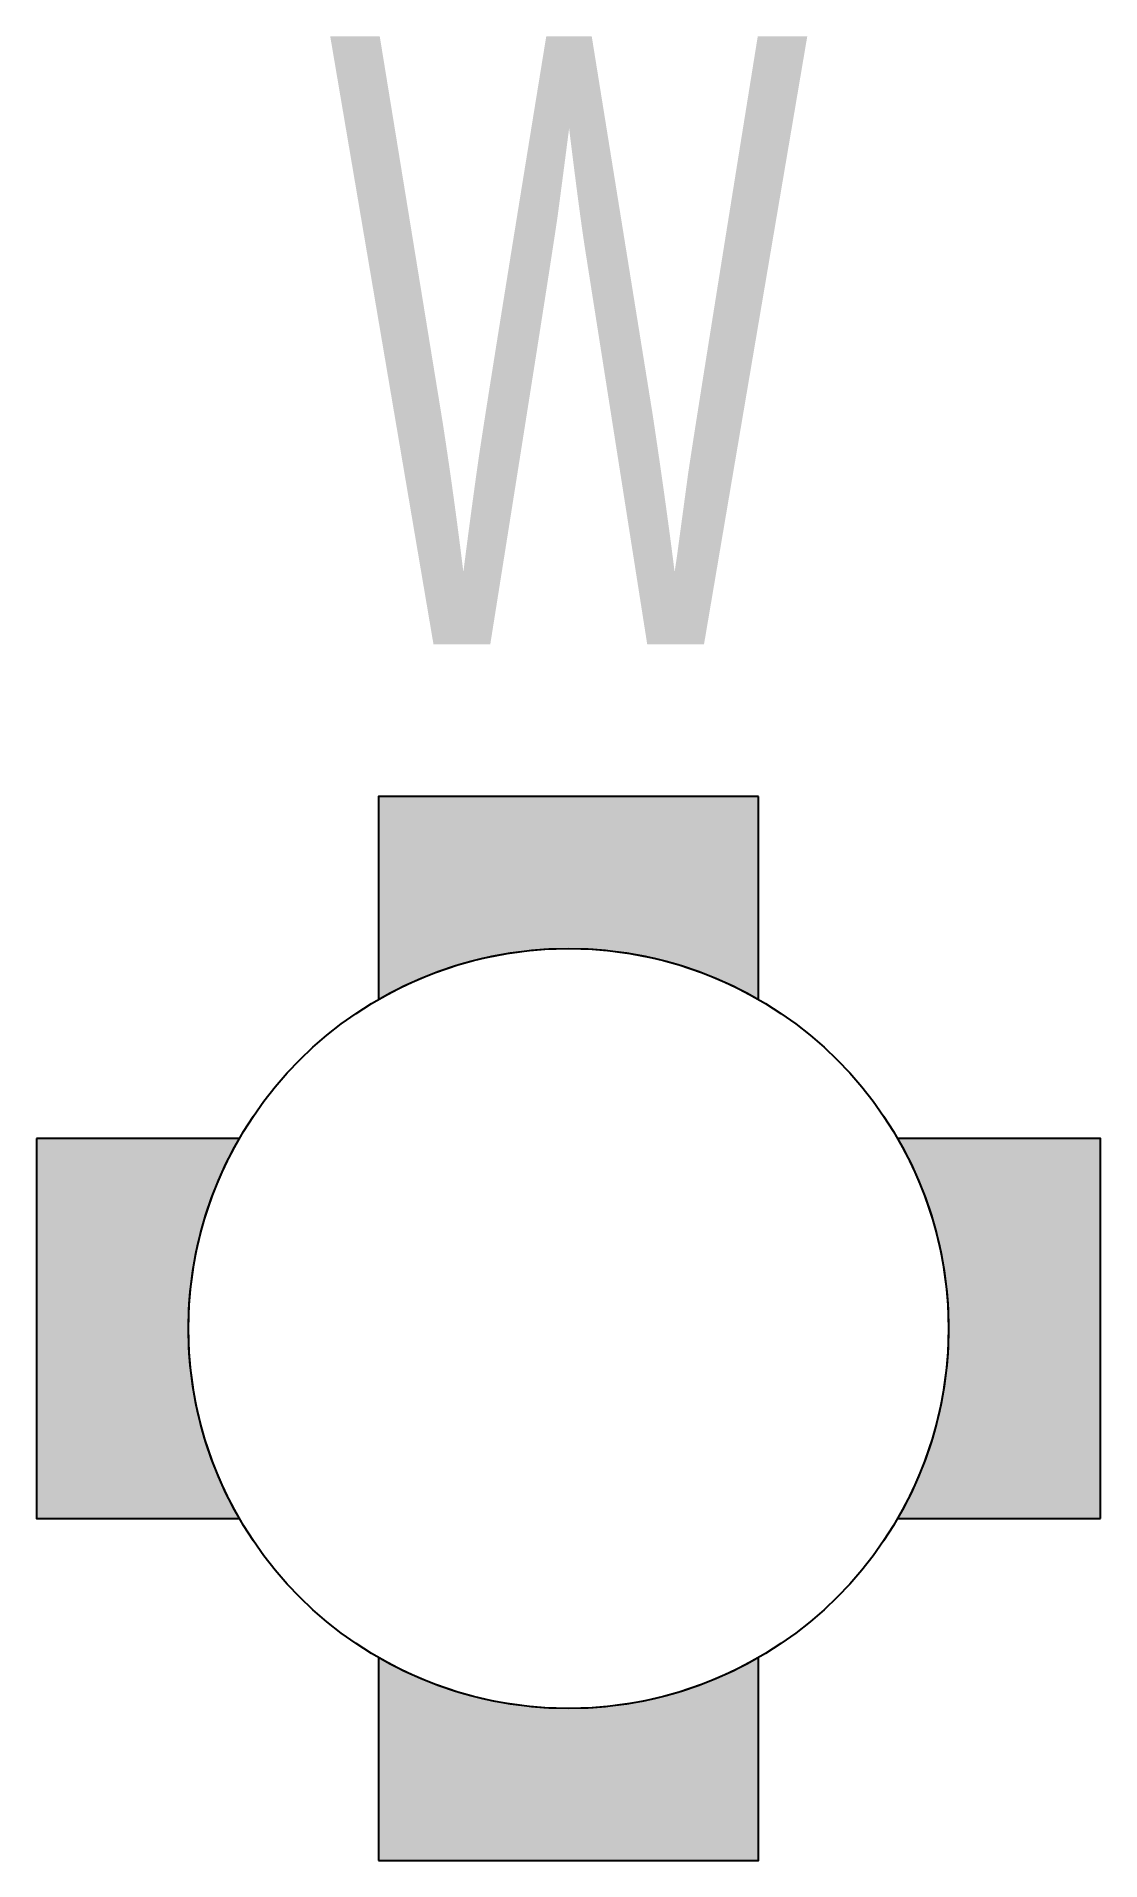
# Model space of a CAD drawing. Extents: x -1.75 to 1.75, y -1.75 to 4.25.
import ezdxf
from ezdxf.enums import TextEntityAlignment as Align

# ---------------------------------------------------------------- set-up
doc = ezdxf.new("R2010")
doc.units = 0
doc.header["$LTSCALE"] = 0.01
doc.header["$MEASUREMENT"] = 0
doc.layers.get('0').update_dxf_attribs({"lineweight": 20})
doc.styles.add('COA_Existing', font='arial.ttf', dxfattribs={"height": 2})

msp = doc.modelspace()

# ---------------------------------------------------------------- hatches: boundary and pattern name
at = {"linetype": 'ByBlock', "lineweight": -2}
h = msp.add_hatch(color=0, dxfattribs=at)
h.dxf.hatch_style = 1
h.paths.add_polyline_path([(0.625, 1.75), (-0.625, 1.75), (-0.625, 1.0825, -0.267949), (0.625, 1.0825)])
h = msp.add_hatch(color=0, dxfattribs=at)
h.dxf.hatch_style = 1
h.paths.add_polyline_path([(-1.75, 0.625), (-1.75, -0.625), (-1.0825, -0.625, -0.267949), (-1.0825, 0.625)])
h = msp.add_hatch(color=0, dxfattribs=at)
h.dxf.hatch_style = 1
h.paths.add_polyline_path([(1.75, -0.625), (1.75, 0.625), (1.0825, 0.625, -0.267949), (1.0825, -0.625)])
h = msp.add_hatch(color=0, dxfattribs=at)
h.dxf.hatch_style = 1
h.paths.add_polyline_path([(-0.625, -1.75), (0.625, -1.75), (0.625, -1.0825, -0.267949), (-0.625, -1.0825)])

# ---------------------------------------------------------------- linework, layer by layer
at = {"color": 0, "linetype": 'ByBlock', "lineweight": -2}
for points in [[(0.625, 1.75), (-0.625, 1.75), (-0.625, 1.0825, -0.267949), (0.625, 1.0825), (0.625, 1.75)], [(-1.75, 0.625), (-1.75, -0.625), (-1.0825, -0.625, -0.267949), (-1.0825, 0.625), (-1.75, 0.625)], [(1.75, -0.625), (1.75, 0.625), (1.0825, 0.625, -0.267949), (1.0825, -0.625), (1.75, -0.625)], [(-0.625, -1.75), (0.625, -1.75), (0.625, -1.0825, -0.267949), (-0.625, -1.0825), (-0.625, -1.75)]]:
    msp.add_lwpolyline(points, format="xyb", close=True, dxfattribs=at)
msp.add_circle((0, 0), 1.25, dxfattribs=at)

# ---------------------------------------------------------------- texts
at = {"color": 0, "linetype": 'ByBlock', "lineweight": -2, "style": 'COA_Existing', "width": 0.6}
msp.add_text('W', height=2, dxfattribs=at).set_placement((0, 2.25), align=Align.CENTER)

doc.saveas('drawing.dxf')
